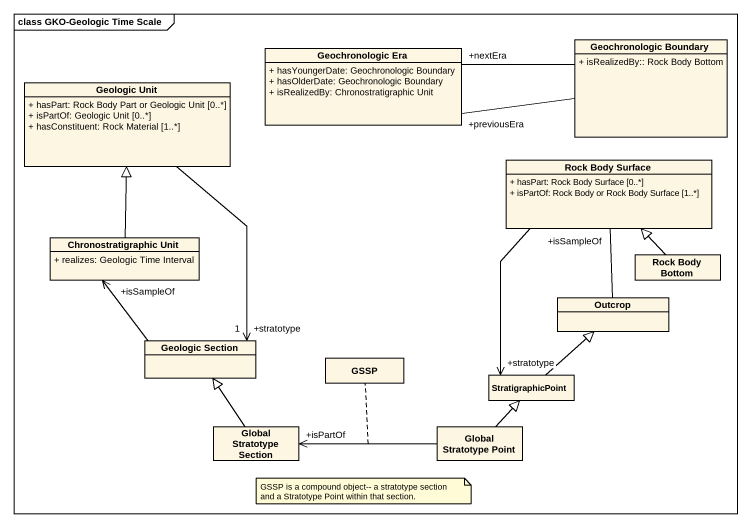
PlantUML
@startuml
mainframe class GKO-Geologic Time Scale
hide circle
hide empty members
skinparam classAttributeIconSize 0
class "Geochronologic Era" as Geochronologic_Era {
  + hasYoungerDate: Geochronologic Boundary
  + hasOlderDate: Geochronologic Boundary
  + isRealizedBy: Chronostratigraphic Unit
}
class "Geochronologic Boundary" as Geochronologic_Boundary {
  + isRealizedBy:: Rock Body Bottom
}
class "Geologic Unit" as Geologic_Unit {
  + hasPart: Rock Body Part or Geologic Unit [0..*]
  + isPartOf: Geologic Unit [0..*]
  + hasConstituent: Rock Material [1..*]
}
class "Rock Body Surface" as Rock_Body_Surface {
  + hasPart: Rock Body Surface [0..*]
  + isPartOf: Rock Body or Rock Body Surface [1..*]
}
class "Chronostratigraphic Unit" as Chronostratigraphic_Unit {
  + realizes: Geologic Time Interval
}
class "Rock Body Bottom" as Rock_Body_Bottom
class Outcrop
class "Geologic Section" as Geologic_Section
class GSSP
class StratigraphicPoint
class "Global Stratotype Section" as Global_Stratotype_Section
class "Global Stratotype Point" as Global_Stratotype_Point
Geochronologic_Boundary -left- "+nextEra" Geochronologic_Era
Geochronologic_Boundary -left- "+previousEra" Geochronologic_Era
Geologic_Unit --> "+stratotype\n1" Geologic_Section
Rock_Body_Surface "+isSampleOf" -- Outcrop
Rock_Body_Surface --> "+stratotype" StratigraphicPoint
Chronostratigraphic_Unit -up-|> Geologic_Unit
Rock_Body_Bottom -up-|> Rock_Body_Surface
Geologic_Section -up-> "+isSampleOf" Chronostratigraphic_Unit
StratigraphicPoint -up-|> Outcrop
Global_Stratotype_Section -up-|> Geologic_Section
Global_Stratotype_Point -up-|> StratigraphicPoint
Global_Stratotype_Point -left-> "+isPartOf" Global_Stratotype_Section
(Global_Stratotype_Point, Global_Stratotype_Section) .. GSSP
note as N1
  GSSP is a compound object-- a stratotype section and a Stratotype Point within that section.
end note
@enduml
